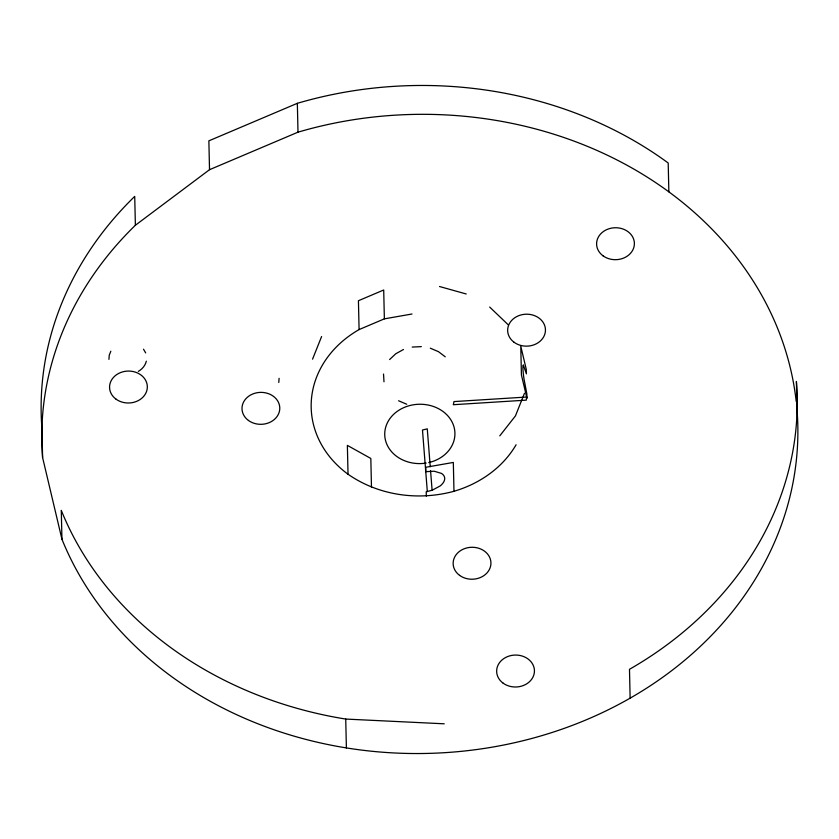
<?xml version="1.0" encoding="UTF-8"?>
<svg xmlns="http://www.w3.org/2000/svg" width="839" height="839" viewBox="0 0 839 839"><rect width="100%" height="100%" fill="white"/><g stroke="black" fill="none" stroke-linecap="round" stroke-linejoin="round"><path stroke-width="1.26" d="M108.923 359.365L109.248 355.201L110.832 351.237M278.779 382.479L279.093 378.316M312.559 359.165L321.599 336.533M524.48 393.271L515.44 415.913L499.792 435.84M389.621 359.553L395.767 353.764L403.465 349.506M630.131 698.153L629.481 669.302A378.085 319.575 -1.3 0 0 796.4 381.451L797.05 410.313A378.085 319.575 -1.3 0 1 493.898 746.857A378.085 319.575 -1.3 0 1 61.939 539.236L42.6 457.549A378.085 319.575 -1.3 0 1 135.383 225.251L209.519 169.698L298.002 132.163A378.085 319.575 -1.3 0 1 796.201 401.409M426.327 496.143L426.233 491.748L432.106 490.27L440.118 485.98A18.794 9.879 -13.3 0 0 441.503 473.416L434.183 471.214L425.772 471.675L425.677 467.292L453.322 462.436L453.983 491.287C418.179 501.03 378.672 495.576 348.028 474.234L347.367 445.383L370.828 458.461L371.478 487.312M668.851 191.848L668.201 162.997A378.085 319.575 -1.3 0 0 297.342 103.312L208.869 140.847L209.519 169.698M348.028 474.234A108.021 91.304 -1.3 0 1 359.082 329.58L384.367 318.851L412.012 314.006M412.19 347.073L421.335 346.622M61.939 539.236L61.289 510.385A378.085 319.575 -1.3 0 0 345.731 719.065L444.219 723.805M439.5 286.508L466.211 293.975M430.302 348.185L438.461 351.667L445.257 356.816M398.577 400.769L406.737 404.251M489.672 307.053L508.277 324.84M523.379 365.164L526.399 373.858L526.294 369.475L520.767 346.129L521.428 374.981L526.955 398.326L526.85 393.942L523.987 378.819A18.794 1.783 80.1 0 1 523.379 365.154M143.5 349.192L145.682 352.915M430.25 466.746L427.271 428.855L422.478 430.019L427.324 491.602M430.564 470.669L432.106 490.27M383.528 374.058L383.989 381.797M384.367 318.851L383.706 290L358.431 300.729L359.082 329.58M345.731 719.065L346.392 747.916M297.342 103.312L298.002 132.163M135.383 225.251L134.722 196.389A378.085 319.575 -1.3 0 0 41.95 428.687L42.6 457.549M146.332 361.169A18.909 15.983 -1.3 0 1 138.309 371.394M516.09 444.764A108.021 91.304 -1.3 0 1 453.983 491.287M426.16 463.076A35.112 29.68 -1.3 0 1 386.475 424.88A35.112 29.68 -1.3 0 1 445.404 413.428A35.112 29.68 -1.3 0 1 428.708 462.583M526.598 397.036L526.273 400.14L453.312 404.713L453.993 401.587L526.598 397.036M115.992 399.133A18.909 15.983 -1.3 0 0 146.982 390.02A18.909 15.983 -1.3 0 0 122.358 371.95A18.909 15.983 -1.3 0 0 115.992 399.133M248.438 420.454A18.909 15.983 -1.3 0 0 279.429 411.33A18.909 15.983 -1.3 0 0 254.804 393.26A18.909 15.983 -1.3 0 0 248.438 420.454M503.096 683.135A18.909 15.983 -1.3 0 0 534.086 674.011A18.909 15.983 -1.3 0 0 509.462 655.941A18.909 15.983 -1.3 0 0 503.096 683.135M459.583 575.355A18.909 15.983 -1.3 0 0 490.584 566.241A18.909 15.983 -1.3 0 0 465.949 548.161A18.909 15.983 -1.3 0 0 459.583 575.355M603.042 255.822A18.909 15.983 -1.3 0 0 634.032 246.708A18.909 15.983 -1.3 0 0 609.397 228.628A18.909 15.983 -1.3 0 0 603.042 255.822M514.097 342.281A18.909 15.983 -1.3 0 0 545.098 333.167A18.909 15.983 -1.3 0 0 520.463 315.086A18.909 15.983 -1.3 0 0 514.097 342.281"/></g></svg>
